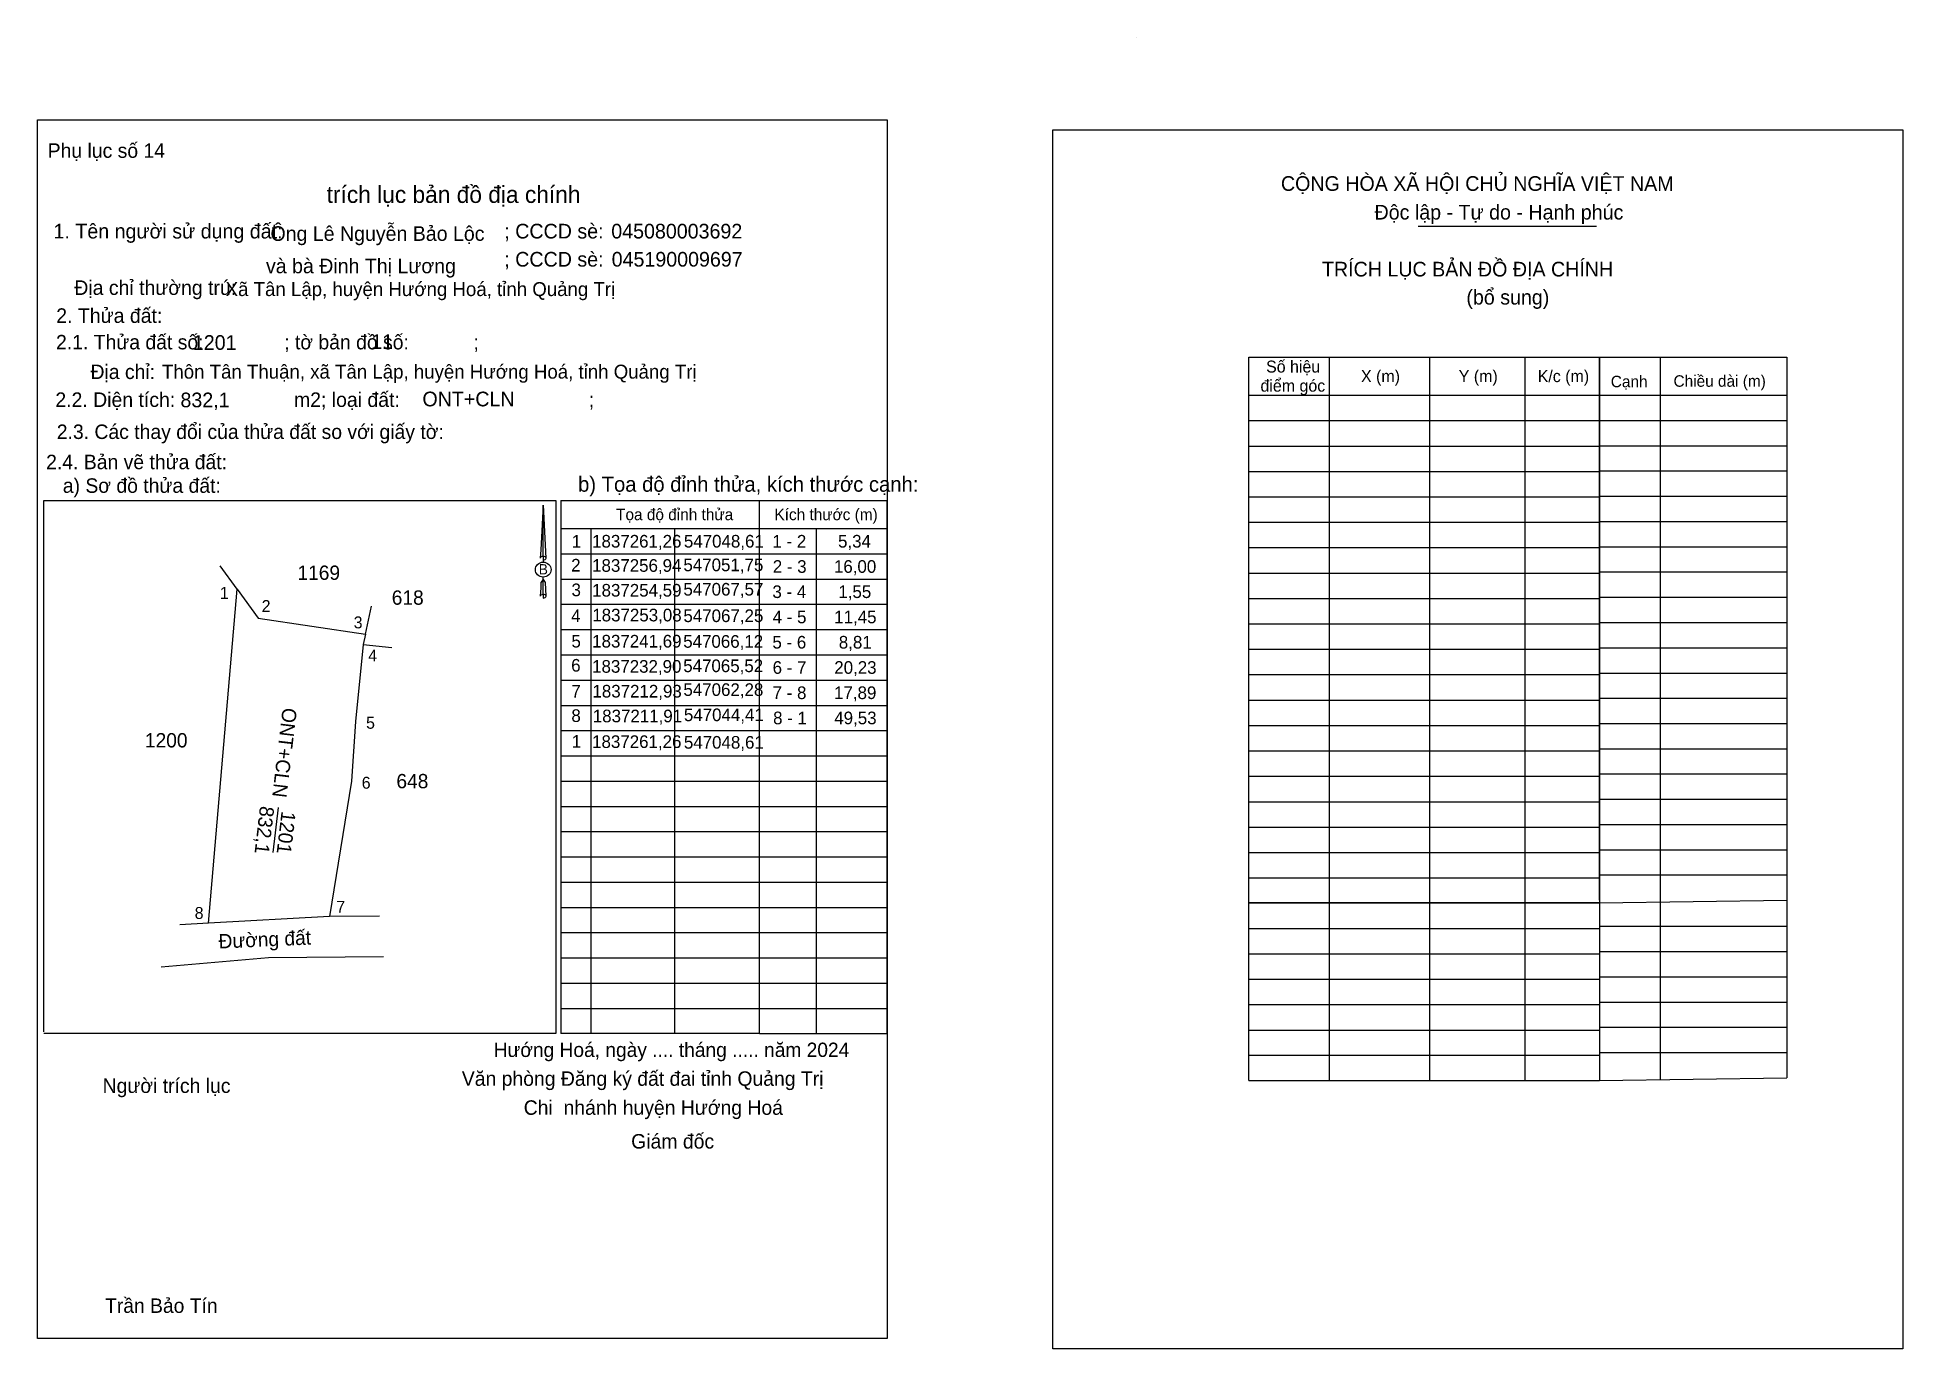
# Model space of a CAD drawing. Extents: x 547019 to 547295, y 1837149 to 1837343.
import ezdxf

# ---------------------------------------------------------------- set-up
doc = ezdxf.new("R2010")
doc.units = 0
for name, color, linetype in [('Level 1', 7, 'Continuous'), ('Level 10', 7, 'Continuous'), ('Level 13', 7, 'Continuous'), ('Level 27', 7, 'Continuous'), ('Level 3', 7, 'Continuous'), ('Level 36', 7, 'Continuous'), ('Level 40', 7, 'Continuous'), ('Level 42', 7, 'Continuous'), ('Level 52', 7, 'Continuous'), ('Level 53', 7, 'Continuous'), ('Level 6', 7, 'Continuous'), ('Level 63', 7, 'Continuous'), ('Level 9', 7, 'Continuous')]:
    doc.layers.add(name, color=color, linetype=linetype)

msp = doc.modelspace()

# ---------------------------------------------------------------- linework, layer by layer
at = {"layer": 'Level 1'}
for p, q in [((547181.35, 1837342.71), (547181.35, 1837342.71)), ((547222.96, 1837314.81), (547249.33, 1837314.81)), ((547258.69, 1837295.51), (547258.69, 1837188.83)), ((547249.74, 1837289.87), (547277.39, 1837289.87)), ((547249.74, 1837286.14), (547277.39, 1837286.14)), ((547249.74, 1837282.42), (547277.39, 1837282.42)), ((547249.74, 1837278.69), (547277.39, 1837278.69)), ((547249.74, 1837274.96), (547277.39, 1837274.96)), ((547125.75, 1837195.62), (547125.75, 1837274.34)), ((547125.75, 1837274.34), (547144.54, 1837274.34)), ((547144.54, 1837274.34), (547144.54, 1837195.62)), ((547096.49, 1837270.18), (547144.54, 1837270.18)), ((547134.1, 1837270.18), (547134.1, 1837195.62)), ((547249.74, 1837271.23), (547277.39, 1837271.23)), ((547249.74, 1837267.5), (547277.39, 1837267.5)), ((547096.39, 1837266.45), (547144.54, 1837266.45)), ((547096.39, 1837262.72), (547144.54, 1837262.72)), ((547249.74, 1837263.78), (547277.39, 1837263.78)), ((547096.39, 1837259), (547144.54, 1837259)), ((547249.74, 1837260.05), (547277.39, 1837260.05)), ((547249.74, 1837256.32), (547277.39, 1837256.32)), ((547096.39, 1837255.27), (547144.54, 1837255.27)), ((547096.39, 1837251.54), (547144.54, 1837251.54)), ((547249.74, 1837252.59), (547277.39, 1837252.59)), ((547096.39, 1837247.81), (547144.54, 1837247.81)), ((547249.74, 1837248.86), (547277.39, 1837248.86)), ((547249.74, 1837245.14), (547277.39, 1837245.14)), ((547096.39, 1837244.08), (547144.54, 1837244.08)), ((547096.39, 1837240.36), (547144.54, 1837240.36)), ((547249.74, 1837241.41), (547277.39, 1837241.41)), ((547096.39, 1837236.63), (547144.54, 1837236.63)), ((547249.74, 1837237.68), (547277.39, 1837237.68)), ((547249.74, 1837233.95), (547277.39, 1837233.95)), ((547096.39, 1837232.9), (547144.54, 1837232.9)), ((547096.39, 1837229.17), (547144.54, 1837229.17)), ((547249.74, 1837230.22), (547277.39, 1837230.22)), ((547096.39, 1837225.44), (547144.54, 1837225.44)), ((547249.74, 1837226.5), (547277.39, 1837226.5)), ((547249.74, 1837222.77), (547277.39, 1837222.77)), ((547096.39, 1837221.72), (547144.54, 1837221.72)), ((547096.39, 1837217.99), (547144.54, 1837217.99)), ((547249.74, 1837219.04), (547277.39, 1837219.04)), ((547249.74, 1837214.91), (547277.39, 1837215.31)), ((547096.39, 1837214.26), (547144.54, 1837214.26)), ((547096.39, 1837210.53), (547144.54, 1837210.53)), ((547249.74, 1837211.47), (547277.39, 1837211.47)), ((547096.39, 1837206.8), (547144.54, 1837206.8)), ((547249.74, 1837207.74), (547277.39, 1837207.74)), ((547249.74, 1837204.01), (547277.39, 1837204.01)), ((547096.39, 1837203.08), (547144.54, 1837203.08)), ((547096.39, 1837199.35), (547144.54, 1837199.35)), ((547249.74, 1837200.28), (547277.39, 1837200.28)), ((547125.75, 1837195.62), (547144.54, 1837195.62)), ((547249.74, 1837196.56), (547277.39, 1837196.56)), ((547249.74, 1837192.83), (547277.39, 1837192.83)), ((547249.74, 1837188.69), (547277.39, 1837189.1))]:
    msp.add_line(p, q, dxfattribs=at)
msp.add_lwpolyline([(547249.74, 1837215.31), (547249.74, 1837295.51), (547277.39, 1837295.51), (547277.39, 1837189.1)], dxfattribs=at)
at = {"layer": 'Level 10'}
msp.add_line((547069.62, 1837212.98), (547062.28, 1837212.93), dxfattribs=at)
msp.add_lwpolyline([(547051.75, 1837256.94), (547067.57, 1837254.59), (547067.25, 1837253.08), (547066.12, 1837241.69), (547065.52, 1837232.9), (547062.28, 1837212.93), (547044.41, 1837211.91), (547048.61, 1837261.26)], close=True, dxfattribs=at)
msp.add_lwpolyline([(547037.42, 1837205.49), (547053.26, 1837206.87), (547070.22, 1837206.98)], dxfattribs=at)
at = {"layer": 'Level 13'}
for points in [[(547019.13, 1837330.54), (547144.61, 1837330.54), (547144.61, 1837150.59), (547019.13, 1837150.59)], [(547169.03, 1837329.05), (547294.51, 1837329.05), (547294.51, 1837149.1), (547169.03, 1837149.1)]]:
    msp.add_lwpolyline(points, close=True, dxfattribs=at)
at = {"layer": 'Level 27'}
for p, q in [((547048.61, 1837261.26), (547046.12, 1837264.68)), ((547067.57, 1837254.59), (547068.46, 1837258.73)), ((547067.25, 1837253.08), (547071.45, 1837252.62)), ((547044.41, 1837211.91), (547040.19, 1837211.67))]:
    msp.add_line(p, q, dxfattribs=at)
at = {"layer": 'Level 3'}
for p, q in [((547181.35, 1837342.71), (547181.35, 1837342.71)), ((547020.09, 1837274.34), (547095.68, 1837274.34)), ((547020.09, 1837195.9), (547020.09, 1837274.34)), ((547095.68, 1837274.34), (547095.68, 1837195.62)), ((547096.39, 1837274.34), (547096.39, 1837195.62)), ((547096.39, 1837274.34), (547125.75, 1837274.34)), ((547100.83, 1837270.18), (547100.83, 1837195.62)), ((547113.17, 1837270.18), (547113.17, 1837195.62)), ((547095.68, 1837195.62), (547020.09, 1837195.62)), ((547125.75, 1837195.62), (547096.39, 1837195.62))]:
    msp.add_line(p, q, dxfattribs=at)
at = {"layer": 'Level 40'}
for p, q in [((547093.81, 1837273.62), (547093.45, 1837267.05)), ((547093.81, 1837273.62), (547094.2, 1837265.83)), ((547093.81, 1837273.62), (547094.2, 1837265.83)), ((547093.81, 1837266.09), (547093.81, 1837273.62)), ((547093.81, 1837273.62), (547094.2, 1837265.83)), ((547093.45, 1837267.05), (547093.37, 1837265.83)), ((547093.81, 1837266.09), (547093.81, 1837265.81)), ((547093.81, 1837265.81), (547093.81, 1837265.58)), ((547093.81, 1837265.58), (547093.81, 1837265.28)), ((547093.81, 1837265.58), (547093.81, 1837265.28)), ((547093.81, 1837265.58), (547093.81, 1837265.28)), ((547094.2, 1837265.83), (547094.2, 1837265.83)), ((547093.45, 1837261.44), (547093.37, 1837260.21)), ((547093.47, 1837262.22), (547093.45, 1837261.44)), ((547093.81, 1837262.67), (547093.47, 1837262.22)), ((547093.81, 1837262.67), (547093.81, 1837263.01)), ((547093.81, 1837262.67), (547093.81, 1837263.01)), ((547093.81, 1837262.67), (547093.81, 1837263.01)), ((547093.81, 1837262.67), (547094.12, 1837262.22)), ((547093.81, 1837262.67), (547094.12, 1837262.22)), ((547093.81, 1837262.67), (547094.12, 1837262.22)), ((547093.81, 1837260.47), (547093.81, 1837262.67)), ((547094.12, 1837262.22), (547094.2, 1837260.21)), ((547094.12, 1837262.22), (547094.2, 1837260.21)), ((547094.12, 1837262.22), (547094.2, 1837260.21)), ((547093.81, 1837260.47), (547093.81, 1837260.16)), ((547093.81, 1837260.16), (547093.81, 1837259.94)), ((547094.2, 1837260.21), (547094.2, 1837260.21))]:
    msp.add_line(p, q, dxfattribs=at)
msp.add_ellipse((547093.81, 1837264.12), major_axis=(1.16, 0), ratio=0.952727, dxfattribs=at)
for centre, start_param, end_param in [((547093.81, 1837265.82), 1.570796, 3.074452), ((547093.81, 1837265.82), 0.067141, 1.570796), ((547093.81, 1837265.82), 4.712389, 6.283185), ((547093.81, 1837260.19), 2.491069, 3.074278), ((547093.81, 1837260.19), 1.570796, 2.491069), ((547093.81, 1837260.19), 0.067141, 1.570796), ((547093.81, 1837260.19), 4.712389, 6.283185)]:
    msp.add_ellipse(centre, major_axis=(0.425, 0), ratio=0.614131, start_param=start_param, end_param=end_param, dxfattribs=at)
at = {"layer": 'Level 53'}
for p, q in [((547019.13, 1837330.54), (547019.13, 1837330.54)), ((547144.6, 1837150.59), (547144.6, 1837150.59))]:
    msp.add_line(p, q, dxfattribs=at)
at = {"layer": 'Level 63'}
for p, q in [((547198, 1837295.51), (547249.74, 1837295.51)), ((547198, 1837188.69), (547198, 1837295.51)), ((547209.84, 1837295.51), (547209.84, 1837188.69)), ((547224.64, 1837295.51), (547224.64, 1837188.69)), ((547238.74, 1837295.51), (547238.74, 1837188.69)), ((547249.74, 1837295.51), (547249.74, 1837188.69)), ((547198, 1837289.87), (547249.74, 1837289.87)), ((547198, 1837286.12), (547249.74, 1837286.12)), ((547198, 1837282.37), (547249.74, 1837282.37)), ((547198, 1837278.62), (547249.74, 1837278.62)), ((547198, 1837274.87), (547249.74, 1837274.87)), ((547198, 1837271.12), (547249.74, 1837271.12)), ((547198, 1837267.37), (547249.74, 1837267.37)), ((547198, 1837263.62), (547249.74, 1837263.62)), ((547198, 1837259.87), (547249.74, 1837259.87)), ((547198, 1837256.12), (547249.74, 1837256.12)), ((547198, 1837252.37), (547249.74, 1837252.37)), ((547198, 1837248.62), (547249.74, 1837248.62)), ((547198, 1837244.87), (547249.74, 1837244.87)), ((547198, 1837241.12), (547249.74, 1837241.12)), ((547198, 1837237.37), (547249.74, 1837237.37)), ((547198, 1837233.62), (547249.74, 1837233.62)), ((547198, 1837229.86), (547249.74, 1837229.86)), ((547198, 1837226.11), (547249.74, 1837226.11)), ((547198, 1837222.36), (547249.74, 1837222.36)), ((547198, 1837218.63), (547249.74, 1837218.63)), ((547198, 1837214.91), (547249.74, 1837214.91)), ((547249.74, 1837214.91), (547198, 1837214.91)), ((547198, 1837211.15), (547249.74, 1837211.15)), ((547198, 1837207.4), (547249.74, 1837207.4)), ((547198, 1837203.65), (547249.74, 1837203.65)), ((547198, 1837199.9), (547249.74, 1837199.9)), ((547198, 1837196.15), (547249.74, 1837196.15)), ((547198, 1837192.42), (547249.74, 1837192.42)), ((547198, 1837188.69), (547249.74, 1837188.69))]:
    msp.add_line(p, q, dxfattribs=at)
at = {"layer": 'Level 9'}
msp.add_line((547054.68, 1837228.98), (547053.9, 1837222.37), dxfattribs=at)

# ---------------------------------------------------------------- texts
at = {"layer": 'Level 1'}
for s, height, p in [('Phụ lục số 14', 2.1375, (547020.66, 1837324.92)), ('CỘNG HÒA XÃ HỘI CHỦ NGHĨA VIỆT NAM', 2.1673, (547202.72, 1837320.04)), ('Độc lập - Tự do - Hạnh phúc', 2.1673, (547216.54, 1837315.81)), ('1. Tên người sử dụng đất:', 2.1667, (547021.52, 1837313.01)), ('Ông Lê Nguyễn Bảo Lộc', 2.1572, (547053.55, 1837312.66)), ('; CCCD sè:', 2.167, (547088.07, 1837313.01)), ('045080003692', 2.1667, (547103.86, 1837313.01)), ('; CCCD sè:', 2.167, (547088.07, 1837308.86)), ('045190009697', 2.1667, (547103.92, 1837308.86)), ('và bà Đinh Thị Lương', 2.1572, (547052.89, 1837307.88)), ('TRÍCH LỤC BẢN ĐỒ ĐỊA CHÍNH', 2.1673, (547208.78, 1837307.4)), ('Địa chỉ thường trú:', 2.145, (547024.59, 1837304.68)), ('(bổ sung)', 2.167, (547230.1, 1837303.26)), ('2. Thửa đất:', 2.1496, (547021.92, 1837300.55)), ('2.1. Thửa đất số:               ; tờ bản đồ số:            ;', 2.1375, (547021.89, 1837296.64)), ('Địa chỉ:', 2.138, (547026.98, 1837292.26)), ('Cạnh', 1.698, (547251.42, 1837291.05)), ('Chiều dài (m)', 1.6977, (547260.68, 1837291.12)), ('2.2. Diện tích:                      m2; loại đất:                                   ;', 2.145, (547021.79, 1837288.14)), ('2.3. Các thay đổi của thửa đất so với giấy tờ:', 2.1375, (547022, 1837283.41)), ('2.4. Bản vẽ thửa đất: ', 2.1375, (547020.43, 1837278.95)), ('a) Sơ đồ thửa đất: ', 2.1375, (547022.89, 1837275.46)), ('Tọa độ đỉnh thửa', 1.6977, (547104.57, 1837271.42)), ('Kích thước (m)', 1.6977, (547127.95, 1837271.42)), ('Hướng Hoá, ngày .... tháng ..... năm 2024', 2.1155, (547086.5, 1837192.17)), ('Văn phòng Đăng ký đất đai tỉnh Quảng Trị', 2.1375, (547081.8, 1837187.91)), ('Người trích lục', 2.1375, (547028.77, 1837186.86)), (' Chi  nhánh huyện Hướng Hoá', 2.1375, (547090.14, 1837183.63)), (' Giám đốc', 2.141, (547106, 1837178.65)), ('Trần Bảo Tín', 2.1286, (547029.13, 1837154.39))]:
    msp.add_text(s, height=height, dxfattribs=at).set_placement(p)
at = {"layer": 'Level 10'}
msp.add_text('b) Tọa độ đỉnh thửa, kích thước cạnh:', height=2.2314, dxfattribs=at).set_placement((547098.96, 1837275.62))
at = {"layer": 'Level 13'}
for s, p in [('ONT+CLN', (547055.36, 1837243.8)), ('832,1', (547052.02, 1837229.29)), ('1201', (547055.19, 1837228.52))]:
    msp.add_text(s, height=2.115, rotation=263.2688, dxfattribs=at).set_placement(p)
at = {"layer": 'Level 36'}
for s, p in [('1169', (547057.53, 1837262.61)), ('618', (547071.45, 1837258.94)), ('1200', (547035.01, 1837237.87)), ('648', (547072.14, 1837231.84))]:
    msp.add_text(s, height=2.115, dxfattribs=at).set_placement(p)
msp.add_text('Đường đất', height=2.115, rotation=2.4909, dxfattribs=at).set_placement((547045.93, 1837208.18))
at = {"layer": 'Level 40'}
msp.add_text('B', height=1.52, dxfattribs=at).set_placement((547093.15, 1837263.41))
at = {"layer": 'Level 42'}
msp.add_text(' trích lục bản đồ địa chính', height=2.5078, dxfattribs=at).set_placement((547060.91, 1837318.26))
at = {"layer": 'Level 52'}
for s, height, p in [('1', 1.87, (547098.04, 1837267.38)), ('1837261,26', 1.867, (547101.03, 1837267.38)), ('547048,61', 1.867, (547114.58, 1837267.38)), ('1 - 2', 1.867, (547127.65, 1837267.38)), ('5,34', 1.867, (547137.34, 1837267.38)), ('2', 1.87, (547097.94, 1837263.84)), ('1837256,94', 1.867, (547101.03, 1837263.8)), ('547051,75', 1.867, (547114.51, 1837263.89)), ('2 - 3', 1.867, (547127.7, 1837263.65)), ('16,00', 1.867, (547136.73, 1837263.65)), ('3', 1.87, (547097.99, 1837260.2)), ('1837254,59', 1.867, (547101.04, 1837260.14)), ('547067,57', 1.867, (547114.51, 1837260.29)), ('3 - 4', 1.867, (547127.65, 1837259.93)), ('1,55', 1.867, (547137.38, 1837259.93)), ('1837253,08', 1.867, (547101.06, 1837256.48)), ('4', 1.87, (547097.94, 1837256.37)), ('547067,25', 1.867, (547114.51, 1837256.38)), ('4 - 5', 1.867, (547127.68, 1837256.2)), ('11,45', 1.867, (547136.77, 1837256.2)), ('5', 1.87, (547097.98, 1837252.62)), ('1837241,69', 1.867, (547101.04, 1837252.62)), ('547066,12', 1.867, (547114.48, 1837252.59)), ('5 - 6', 1.867, (547127.65, 1837252.47)), ('8,81', 1.867, (547137.45, 1837252.47)), ('6', 1.87, (547097.94, 1837249.06)), ('1837232,90', 1.867, (547101.03, 1837248.9)), ('547065,52', 1.867, (547114.48, 1837248.99)), ('6 - 7', 1.867, (547127.68, 1837248.74)), ('20,23', 1.867, (547136.78, 1837248.74)), ('547062,28', 1.867, (547114.51, 1837245.47)), ('7', 1.87, (547097.97, 1837245.23)), ('1837212,93', 1.867, (547101.08, 1837245.24)), ('7 - 8', 1.867, (547127.68, 1837245.01)), ('17,89', 1.867, (547136.75, 1837245.01)), ('8', 1.87, (547097.97, 1837241.63)), ('1837211,91', 1.867, (547101.13, 1837241.58)), ('547044,41', 1.867, (547114.58, 1837241.75)), ('8 - 1', 1.867, (547127.75, 1837241.29)), ('49,53', 1.867, (547136.78, 1837241.29)), ('1', 1.87, (547098.04, 1837237.84)), ('1837261,26', 1.867, (547101.03, 1837237.79)), ('547048,61', 1.867, (547114.58, 1837237.69))]:
    msp.add_text(s, height=height, dxfattribs=at).set_placement(p)
at = {"layer": 'Level 6'}
for s, height, p in [('Xã Tân Lập, huyện Hướng Hoá, tỉnh Quảng Trị', 2.0584, (547046.93, 1837304.51)), ('1201', 2.167, (547042.09, 1837296.57)), ('11', 2.167, (547068.43, 1837296.69)), ('Thôn Tân Thuận, xã Tân Lập, huyện Hướng Hoá, tỉnh Quảng Trị', 2.0584, (547037.53, 1837292.32)), ('832,1', 2.167, (547040.26, 1837288.09)), ('ONT+CLN', 2.167, (547075.98, 1837288.23)), ('.', 1.75, (547070.45, 1837283.48))]:
    msp.add_text(s, height=height, dxfattribs=at).set_placement(p)
at = {"layer": 'Level 63'}
for s, p in [('Số hiệu', (547200.53, 1837293.22)), ('điểm góc', (547199.7, 1837290.4)), ('X (m)', (547214.54, 1837291.81)), ('Y (m)', (547228.97, 1837291.81)), ('K/c (m)', (547240.63, 1837291.81))]:
    msp.add_text(s, height=1.762, dxfattribs=at).set_placement(p)
at = {"layer": 'Level 9'}
for s, p in [('1', (547046.08, 1837259.81)), ('2', (547052.25, 1837257.87)), ('3', (547065.83, 1837255.45)), ('4', (547067.98, 1837250.56)), ('5', (547067.66, 1837240.63)), ('6', (547067.02, 1837231.78)), ('8', (547042.36, 1837212.55)), ('7', (547063.26, 1837213.46))]:
    msp.add_text(s, height=1.76, dxfattribs=at).set_placement(p)

doc.saveas('drawing.dxf')
